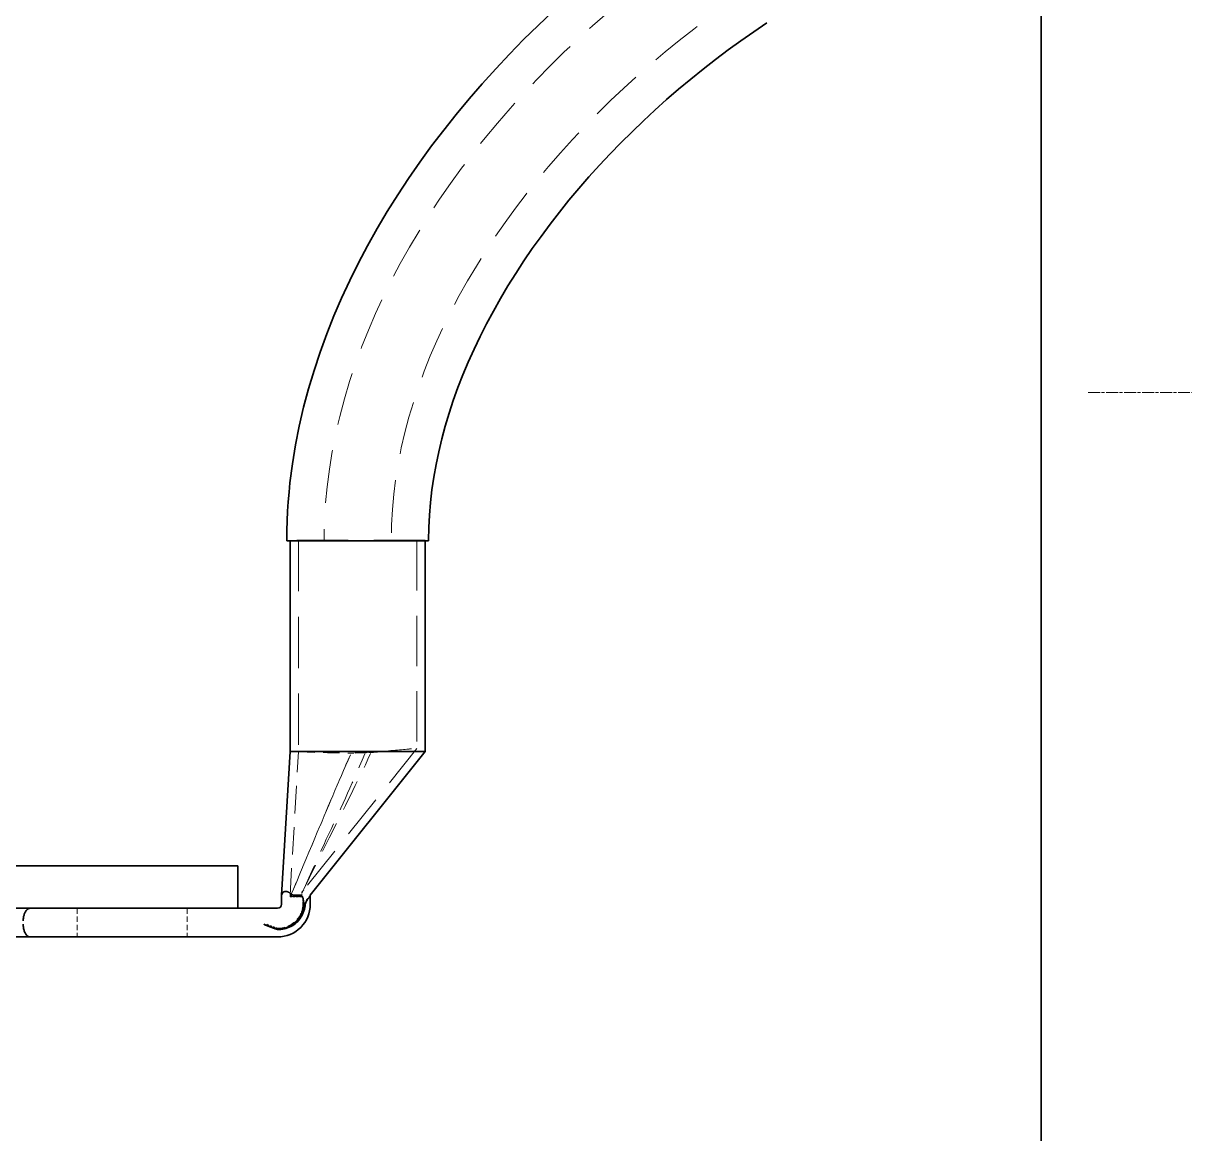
# Model space of a CAD drawing. Header units: millimetres. Extents: x -116965 to 323937, y 291661 to 566926.
# Drawn here: x -25512.6 to -25375.2, y 325182.3 to 325313.7 of the extents above; entities that cross this region are included whole.
import ezdxf

# ---------------------------------------------------------------- set-up
doc = ezdxf.new("R2010")
doc.units = ezdxf.units.MM
doc.linetypes.add('CHAIN', pattern=[0.3543, 0.2362, -0.0295, 0.0591, -0.0295])
doc.linetypes.add('DASHED', pattern=[0.75, 0.5, -0.25])
for name, color, linetype, lineweight in [('Centerline(Schneider)', 7, 'Continuous', 18), ('Hidden Edges(Schneider)', 7, 'DASHED', 18), ('Visible Edges(Schneider)', 7, 'Continuous', 35)]:
    doc.layers.add(name, color=color, linetype=linetype, lineweight=lineweight)

msp = doc.modelspace()

# ---------------------------------------------------------------- linework, layer by layer
at = {"layer": 'Centerline(Schneider)', "linetype": 'CHAIN', "ltscale": 6.00042}
msp.add_line((-25359.737237, 325270.019279), (-25386.737237, 325270.019279), dxfattribs=at)
at = {"layer": 'Hidden Edges(Schneider)', "ltscale": 12.153163}
msp.add_line((-25465.068724, 325252.565367), (-25481.068724, 325252.565367), dxfattribs=at)
at = {"layer": 'Hidden Edges(Schneider)', "ltscale": 0.037976}
for p, q in [((-25481.068724, 325252.565367), (-25481.068724, 325252.465367)), ((-25477.037474, 325252.565367), (-25477.037474, 325252.465367)), ((-25469.099974, 325252.565367), (-25469.099974, 325252.465367)), ((-25465.068724, 325252.565367), (-25465.068724, 325252.465367))]:
    msp.add_line(p, q, dxfattribs=at)
at = {"layer": 'Hidden Edges(Schneider)', "ltscale": 12.103185}
msp.add_line((-25480.068724, 325252.565367), (-25480.068724, 325227.535981), dxfattribs=at)
at = {"layer": 'Hidden Edges(Schneider)', "ltscale": 11.919349}
msp.add_line((-25466.068724, 325252.565367), (-25466.068724, 325227.916154), dxfattribs=at)
at = {"layer": 'Hidden Edges(Schneider)', "ltscale": 6.483926}
msp.add_line((-25481.068724, 325210.535981), (-25480.068724, 325227.535981), dxfattribs=at)
at = {"layer": 'Hidden Edges(Schneider)', "ltscale": 10.360538}
msp.add_line((-25466.068728, 325227.916143), (-25479.44977, 325211.18984), dxfattribs=at)
at = {"layer": 'Hidden Edges(Schneider)', "ltscale": 4.950275}
msp.add_line((-25481.068724, 325210.536044), (-25481.068724, 325210.360506), dxfattribs=at)
at = {"layer": 'Hidden Edges(Schneider)', "ltscale": 0.532957}
for p, q in [((-25481.068724, 325210.535981), (-25479.668724, 325210.535981)), ((-25479.668724, 325210.360504), (-25481.068724, 325210.360504))]:
    msp.add_line(p, q, dxfattribs=at)
at = {"layer": 'Hidden Edges(Schneider)', "ltscale": 0.01369}
msp.add_line((-25481.05438, 325210.39376), (-25481.068724, 325210.360506), dxfattribs=at)
at = {"layer": 'Hidden Edges(Schneider)'}
for p, q in [((-25481.054278, 325210.393999), (-25481.05438, 325210.39376)), ((-25484.136526, 325207.103627), (-25484.136757, 325207.103727))]:
    msp.add_line(p, q, dxfattribs=at)
at = {"layer": 'Hidden Edges(Schneider)', "ltscale": 0.133387}
msp.add_line((-25479.668724, 325210.916148), (-25479.44977, 325211.18984), dxfattribs=at)
at = {"layer": 'Hidden Edges(Schneider)', "ltscale": 5.089106}
msp.add_line((-25479.668724, 325210.916312), (-25479.668724, 325210.776308), dxfattribs=at)
at = {"layer": 'Hidden Edges(Schneider)', "ltscale": 0.154333}
msp.add_line((-25479.668724, 325210.393856), (-25479.668724, 325210.776308), dxfattribs=at)
at = {"layer": 'Hidden Edges(Schneider)', "ltscale": 0.012599}
msp.add_line((-25479.668724, 325210.393856), (-25479.668724, 325210.360504), dxfattribs=at)
at = {"layer": 'Hidden Edges(Schneider)', "ltscale": 0.02882}
msp.add_line((-25478.668724, 325210.565367), (-25478.700385, 325210.50032), dxfattribs=at)
at = {"layer": 'Hidden Edges(Schneider)', "ltscale": 1.294467}
for p, q in [((-25506.237237, 325209.019279), (-25506.237237, 325205.619279)), ((-25493.237237, 325209.019279), (-25493.237237, 325205.619279))]:
    msp.add_line(p, q, dxfattribs=at)
at = {"layer": 'Hidden Edges(Schneider)', "ltscale": 0.034138}
msp.add_line((-25479.557927, 325209.519279), (-25479.495278, 325209.519279), dxfattribs=at)
at = {"layer": 'Hidden Edges(Schneider)', "ltscale": 0.036571}
msp.add_line((-25482.568723, 325206.667445), (-25482.568723, 325206.621931), dxfattribs=at)
at = {"layer": 'Hidden Edges(Schneider)', "ltscale": 12.521972, "flags": 128}
msp.add_lwpolyline([(-25380.893708, 325340.988025), (-25382.982122, 325340.954971), (-25385.078183, 325340.856647), (-25387.180558, 325340.694389), (-25389.287912, 325340.469475), (-25391.398946, 325340.18322), (-25393.512365, 325339.836902), (-25395.626947, 325339.431724), (-25397.741452, 325338.968887), (-25399.854661, 325338.449554), (-25401.965352, 325337.874908), (-25404.072286, 325337.246151), (-25406.17426, 325336.564388), (-25408.270055, 325335.830745), (-25410.358468, 325335.046253), (-25412.43826, 325334.212017), (-25414.508249, 325333.329105), (-25416.567174, 325332.398605), (-25418.613855, 325331.421547), (-25420.647031, 325330.39896), (-25422.665464, 325329.331836), (-25424.667932, 325328.221206), (-25426.653157, 325327.068042), (-25428.61992, 325325.873375), (-25430.56698, 325324.638176), (-25432.493078, 325323.363437), (-25434.396917, 325322.050113), (-25436.277238, 325320.699157), (-25438.132774, 325319.311542), (-25439.962236, 325317.888183), (-25441.764346, 325316.430073), (-25443.537837, 325314.938125), (-25445.281392, 325313.413295), (-25446.993715, 325311.85646), (-25448.673469, 325310.268573), (-25450.319368, 325308.650512), (-25451.930095, 325307.003212), (-25453.504335, 325305.327587), (-25455.040752, 325303.624496), (-25456.537992, 325301.894855), (-25457.994682, 325300.139522), (-25459.409477, 325298.359356), (-25460.781003, 325296.555252), (-25462.107917, 325294.728088), (-25463.388826, 325292.878685), (-25464.622298, 325291.007938), (-25465.806886, 325289.116668), (-25466.941158, 325287.205715), (-25468.023664, 325285.275955), (-25469.052955, 325283.328209), (-25470.027581, 325281.363334), (-25470.945998, 325279.382162), (-25471.806623, 325277.385597), (-25472.6079, 325275.374498), (-25473.348228, 325273.349771), (-25474.026052, 325271.312284), (-25474.63977, 325269.262924), (-25475.187684, 325267.202682), (-25475.668098, 325265.13258), (-25476.079322, 325263.053646), (-25476.41966, 325260.966901), (-25476.687366, 325258.873443), (-25476.880723, 325256.77453), (-25476.997997, 325254.671421), (-25477.037469, 325252.565365)], dxfattribs=at)
at = {"layer": 'Hidden Edges(Schneider)', "ltscale": 12.570471, "flags": 128}
msp.add_lwpolyline([(-25380.893708, 325333.050537), (-25382.732221, 325333.021373), (-25384.585763, 325332.934379), (-25386.452981, 325332.79026), (-25388.332444, 325332.589683), (-25390.222818, 325332.333336), (-25392.122651, 325332.021961), (-25394.030458, 325331.656341), (-25395.944787, 325331.237278), (-25397.864171, 325330.765609), (-25399.787103, 325330.242119), (-25401.712114, 325329.667644), (-25403.637716, 325329.043045), (-25405.562402, 325328.369217), (-25407.484704, 325327.647114), (-25409.403135, 325326.877632), (-25411.316186, 325326.061706), (-25413.22239, 325325.200252), (-25415.12024, 325324.294204), (-25417.008306, 325323.344555), (-25418.88508, 325322.352314), (-25420.749131, 325321.318435), (-25422.598974, 325320.24395), (-25424.433175, 325319.129848), (-25426.250268, 325317.977104), (-25428.048784, 325316.786747), (-25429.82731, 325315.559845), (-25431.584417, 325314.297409), (-25433.318673, 325313.000507), (-25435.02865, 325311.67015), (-25436.712915, 325310.307407), (-25438.370048, 325308.913326), (-25439.998657, 325307.488975), (-25441.597329, 325306.035461), (-25443.164693, 325304.553833), (-25444.699336, 325303.045196), (-25446.199876, 325301.51062), (-25447.66492, 325299.95121), (-25449.093095, 325298.368053), (-25450.483056, 325296.762294), (-25451.833459, 325295.135059), (-25453.142968, 325293.487434), (-25454.41022, 325291.820564), (-25455.633889, 325290.135593), (-25456.81264, 325288.433628), (-25457.945215, 325286.715831), (-25459.030334, 325284.983349), (-25460.066749, 325283.237343), (-25461.053201, 325281.478958), (-25461.988422, 325279.709339), (-25462.871162, 325277.929649), (-25463.700277, 325276.141042), (-25464.474612, 325274.344616), (-25465.193063, 325272.541494), (-25465.854484, 325270.732803), (-25466.45775, 325268.919639), (-25467.001754, 325267.103119), (-25467.485486, 325265.284261), (-25467.907935, 325263.46404), (-25468.2681, 325261.643419), (-25468.56496, 325259.823379), (-25468.797561, 325258.004808), (-25468.964912, 325256.188459), (-25469.066049, 325254.375066), (-25469.099971, 325252.565365)], dxfattribs=at)
at = {"layer": 'Hidden Edges(Schneider)', "ltscale": 7.309676, "flags": 128}
msp.add_lwpolyline([(-25481.05438, 325210.39376), (-25480.669997, 325211.293657), (-25480.28361, 325212.201874), (-25479.899148, 325213.109081), (-25479.520459, 325214.005904), (-25479.151304, 325214.882949), (-25478.795382, 325215.730791), (-25478.456347, 325216.540001), (-25478.137844, 325217.301142), (-25477.843543, 325218.004799), (-25477.576743, 325218.642602), (-25477.320243, 325219.255326), (-25477.063295, 325219.868322), (-25476.805643, 325220.481832), (-25476.547031, 325221.096101), (-25476.2872, 325221.711373), (-25476.025898, 325222.327895), (-25475.762922, 325222.945812), (-25475.500448, 325223.55974), (-25475.23919, 325224.167836), (-25474.978304, 325224.771946), (-25474.716944, 325225.373914), (-25474.454267, 325225.97559), (-25474.189424, 325226.578813), (-25473.921565, 325227.185419)], dxfattribs=at)
at = {"layer": 'Hidden Edges(Schneider)', "ltscale": 7.309569, "flags": 128}
msp.add_lwpolyline([(-25473.921565, 325227.185419), (-25474.199746, 325226.552904), (-25474.469684, 325225.936029), (-25474.732771, 325225.331822), (-25474.990395, 325224.737289), (-25475.243933, 325224.14943), (-25475.494751, 325223.565245), (-25475.74421, 325222.98173), (-25475.993665, 325222.395873), (-25476.244466, 325221.804664), (-25476.497965, 325221.205094), (-25476.755515, 325220.594146), (-25477.018475, 325219.968817), (-25477.288216, 325219.326098), (-25477.566122, 325218.662989), (-25477.856811, 325217.96881), (-25478.165909, 325217.230535), (-25478.491467, 325216.45334), (-25478.831396, 325215.642831), (-25479.183613, 325214.804623), (-25479.546023, 325213.944323), (-25479.916496, 325213.067534), (-25480.29286, 325212.179844), (-25480.672883, 325211.286819), (-25481.054278, 325210.393999)], dxfattribs=at)
at = {"layer": 'Hidden Edges(Schneider)', "ltscale": 3.89216, "flags": 128}
msp.add_lwpolyline([(-25480.068723, 325227.535973), (-25480.055714, 325227.53542), (-25480.016767, 325227.533727), (-25479.952176, 325227.53094), (-25479.86223, 325227.527104), (-25479.747221, 325227.522266), (-25479.60744, 325227.516477), (-25479.443177, 325227.50978), (-25479.255061, 325227.502246), (-25479.044416, 325227.494004), (-25478.811978, 325227.485168), (-25478.558453, 325227.475851), (-25478.284546, 325227.466166), (-25477.990963, 325227.456231), (-25477.678519, 325227.44616), (-25477.3494, 325227.436135), (-25477.005011, 325227.426295), (-25476.646365, 325227.416761), (-25476.274475, 325227.407656), (-25475.890354, 325227.399101), (-25475.495014, 325227.391219), (-25475.090393, 325227.384138), (-25474.678943, 325227.377987), (-25474.261841, 325227.372863), (-25473.840255, 325227.368863)], dxfattribs=at)
at = {"layer": 'Hidden Edges(Schneider)', "ltscale": 7.371636, "flags": 128}
msp.add_lwpolyline([(-25479.668724, 325210.795748), (-25479.201507, 325211.754277), (-25478.754534, 325212.667282), (-25478.326587, 325213.537772), (-25477.916442, 325214.368756), (-25477.522868, 325215.163236), (-25477.144627, 325215.924215), (-25476.780471, 325216.654694), (-25476.429147, 325217.357664), (-25476.089397, 325218.036122), (-25475.759959, 325218.693061), (-25475.439572, 325219.331467), (-25475.126981, 325219.954341), (-25474.820934, 325220.564673), (-25474.520194, 325221.165471), (-25474.223535, 325221.759741), (-25473.929745, 325222.350497), (-25473.637625, 325222.940762), (-25473.345981, 325223.533557), (-25473.05362, 325224.131906), (-25472.759344, 325224.738829), (-25472.461938, 325225.357337), (-25472.160173, 325225.990434), (-25471.852803, 325226.641111), (-25471.538576, 325227.312341)], dxfattribs=at)
at = {"layer": 'Hidden Edges(Schneider)', "ltscale": 7.245295, "flags": 128}
msp.add_lwpolyline([(-25479.668724, 325210.776308), (-25479.248413, 325211.725628), (-25478.847569, 325212.624779), (-25478.464888, 325213.477514), (-25478.09905, 325214.287582), (-25477.748723, 325215.058725), (-25477.412558, 325215.794683), (-25477.089189, 325216.499181), (-25476.777234, 325217.175946), (-25476.475299, 325217.828691), (-25476.181979, 325218.461125), (-25475.895869, 325219.076963), (-25475.615565, 325219.679914), (-25475.339677, 325220.27369), (-25475.066831, 325220.862022), (-25474.79568, 325221.448641), (-25474.524908, 325222.037299), (-25474.253226, 325222.631753), (-25473.979366, 325223.235779), (-25473.702074, 325223.853142), (-25473.420091, 325224.48762), (-25473.132148, 325225.142968), (-25472.836954, 325225.82294), (-25472.533208, 325226.531274), (-25472.219606, 325227.271688)], dxfattribs=at)
at = {"layer": 'Hidden Edges(Schneider)', "ltscale": 0.321406, "flags": 128}
msp.add_lwpolyline([(-25472.998212, 325227.395077), (-25473.033391, 325227.394014), (-25473.068568, 325227.392948), (-25473.103743, 325227.39188), (-25473.138915, 325227.390807), (-25473.174082, 325227.389732), (-25473.209245, 325227.388656), (-25473.244402, 325227.387576), (-25473.279554, 325227.386494), (-25473.314699, 325227.385409), (-25473.349837, 325227.384322), (-25473.384966, 325227.383232), (-25473.420087, 325227.38214), (-25473.455199, 325227.381044), (-25473.490301, 325227.379949), (-25473.525392, 325227.37885), (-25473.560472, 325227.377749), (-25473.595539, 325227.376645), (-25473.630594, 325227.375538), (-25473.665636, 325227.374432), (-25473.700664, 325227.373324), (-25473.735677, 325227.37221), (-25473.770675, 325227.371099), (-25473.805657, 325227.369983), (-25473.840622, 325227.368865)], dxfattribs=at)
at = {"layer": 'Hidden Edges(Schneider)', "ltscale": 0.641942, "flags": 128}
msp.add_lwpolyline([(-25473.840255, 325227.368863), (-25473.770499, 325227.371214), (-25473.700677, 325227.373533), (-25473.630796, 325227.375825), (-25473.56086, 325227.378085), (-25473.490875, 325227.380314), (-25473.420846, 325227.382512), (-25473.350778, 325227.384677), (-25473.280676, 325227.386811), (-25473.210547, 325227.388911), (-25473.140395, 325227.390981), (-25473.070226, 325227.393015), (-25473.000044, 325227.395015), (-25472.929855, 325227.396979), (-25472.859665, 325227.398911), (-25472.789478, 325227.400806), (-25472.719301, 325227.402666), (-25472.649138, 325227.40449), (-25472.578994, 325227.406278), (-25472.508876, 325227.408025), (-25472.438787, 325227.409737), (-25472.368734, 325227.411413), (-25472.298722, 325227.413046), (-25472.228756, 325227.414644), (-25472.158842, 325227.416201)], dxfattribs=at)
at = {"layer": 'Hidden Edges(Schneider)', "ltscale": 0.583476, "flags": 128}
msp.add_lwpolyline([(-25471.480088, 325227.437942), (-25471.542258, 325227.436311), (-25471.604571, 325227.434666), (-25471.667022, 325227.433004), (-25471.729607, 325227.431331), (-25471.792323, 325227.42964), (-25471.855166, 325227.427936), (-25471.918132, 325227.426217), (-25471.981218, 325227.424483), (-25472.044419, 325227.422736), (-25472.107732, 325227.420974), (-25472.171133, 325227.419198), (-25472.234581, 325227.41741), (-25472.298072, 325227.415609), (-25472.361604, 325227.4138), (-25472.42517, 325227.411976), (-25472.488768, 325227.41014), (-25472.552394, 325227.408295), (-25472.616043, 325227.406438), (-25472.679712, 325227.404571), (-25472.743397, 325227.402692), (-25472.807093, 325227.400804), (-25472.870797, 325227.398903), (-25472.934504, 325227.396996), (-25472.998212, 325227.395077)], dxfattribs=at)
at = {"layer": 'Hidden Edges(Schneider)', "ltscale": 0.741282, "flags": 128}
msp.add_lwpolyline([(-25470.293255, 325227.565367), (-25470.367785, 325227.558761), (-25470.442673, 325227.552161), (-25470.517914, 325227.545569), (-25470.593499, 325227.538993), (-25470.669408, 325227.532437), (-25470.745612, 325227.525904), (-25470.822104, 325227.5194), (-25470.898874, 325227.512927), (-25470.975916, 325227.50649), (-25471.053222, 325227.500091), (-25471.130784, 325227.493734), (-25471.208594, 325227.487424), (-25471.286645, 325227.481163), (-25471.364928, 325227.474952), (-25471.443437, 325227.468794), (-25471.522162, 325227.462692), (-25471.601097, 325227.456651), (-25471.680233, 325227.450671), (-25471.759563, 325227.444756), (-25471.839079, 325227.438905), (-25471.918772, 325227.433124), (-25471.998636, 325227.427411), (-25472.078662, 325227.42177), (-25472.158842, 325227.416201)], dxfattribs=at)
at = {"layer": 'Hidden Edges(Schneider)', "ltscale": 0.604199, "flags": 128}
msp.add_lwpolyline([(-25471.480088, 325227.437942), (-25471.415951, 325227.442887), (-25471.351972, 325227.447877), (-25471.288156, 325227.452908), (-25471.224506, 325227.457981), (-25471.161027, 325227.463091), (-25471.097722, 325227.46824), (-25471.034596, 325227.473426), (-25470.971653, 325227.478645), (-25470.908897, 325227.483897), (-25470.846333, 325227.489181), (-25470.783965, 325227.494495), (-25470.721796, 325227.499836), (-25470.659831, 325227.505202), (-25470.598075, 325227.510593), (-25470.53653, 325227.516008), (-25470.475202, 325227.521441), (-25470.414095, 325227.526891), (-25470.353211, 325227.532358), (-25470.292557, 325227.537837), (-25470.232136, 325227.54333), (-25470.171952, 325227.548831), (-25470.112008, 325227.554338), (-25470.05231, 325227.559853), (-25469.992863, 325227.565367)], dxfattribs=at)
at = {"layer": 'Hidden Edges(Schneider)', "ltscale": 6.079625, "flags": 128}
msp.add_lwpolyline([(-25469.992863, 325227.565367), (-25469.410678, 325227.620399), (-25468.861347, 325227.673018), (-25468.349566, 325227.721491), (-25467.880364, 325227.764702), (-25467.457669, 325227.802227), (-25467.086468, 325227.833912), (-25466.76921, 325227.860024), (-25466.50814, 325227.880879), (-25466.305833, 325227.896741), (-25466.165019, 325227.907786), (-25466.086449, 325227.914243), (-25466.070711, 325227.916238), (-25466.118267, 325227.91379), (-25466.228434, 325227.906878), (-25466.400006, 325227.895405), (-25466.631784, 325227.879171), (-25466.922295, 325227.857897), (-25467.267616, 325227.831416), (-25467.664614, 325227.799504), (-25468.110577, 325227.761963), (-25468.601889, 325227.718868), (-25469.132109, 325227.670932), (-25469.697159, 325227.619219), (-25470.293255, 325227.565367)], dxfattribs=at)
at = {"layer": 'Hidden Edges(Schneider)', "ltscale": 0.557455, "flags": 128}
msp.add_lwpolyline([(-25481.034045, 325210.77493), (-25481.078695, 325210.813491), (-25481.12501, 325210.848482), (-25481.172724, 325210.879943), (-25481.221573, 325210.907934), (-25481.271291, 325210.932496), (-25481.321344, 325210.953586), (-25481.371193, 325210.971162), (-25481.420588, 325210.985286), (-25481.46928, 325210.996044), (-25481.51702, 325211.003492), (-25481.563513, 325211.007702), (-25481.608374, 325211.008699), (-25481.651457, 325211.006506), (-25481.692639, 325211.001141), (-25481.731794, 325210.99262), (-25481.768801, 325210.980961), (-25481.803501, 325210.966199), (-25481.83576, 325210.948355), (-25481.865573, 325210.927417), (-25481.892946, 325210.90337), (-25481.917819, 325210.876286), (-25481.940198, 325210.84625), (-25481.960196, 325210.813244), (-25481.977928, 325210.777271)], dxfattribs=at)
at = {"layer": 'Hidden Edges(Schneider)', "ltscale": 0.527496, "flags": 128}
msp.add_lwpolyline([(-25481.05438, 325210.39376), (-25480.996619, 325210.393808), (-25480.938827, 325210.393851), (-25480.881004, 325210.393889), (-25480.823149, 325210.393922), (-25480.765262, 325210.393956), (-25480.707343, 325210.393984), (-25480.649403, 325210.394008), (-25480.591488, 325210.394027), (-25480.533605, 325210.394046), (-25480.475752, 325210.394056), (-25480.417928, 325210.394065), (-25480.360134, 325210.39407), (-25480.302368, 325210.394075), (-25480.24463, 325210.394075), (-25480.186921, 325210.394065), (-25480.129239, 325210.394061), (-25480.071584, 325210.394046), (-25480.013956, 325210.394032), (-25479.956354, 325210.394008), (-25479.898778, 325210.393984), (-25479.841227, 325210.393961), (-25479.783702, 325210.393927), (-25479.726201, 325210.393894), (-25479.668724, 325210.393856)], dxfattribs=at)
at = {"layer": 'Hidden Edges(Schneider)', "ltscale": 0.527458, "flags": 128}
msp.add_lwpolyline([(-25479.668724, 325210.392726), (-25479.726001, 325210.392859), (-25479.783332, 325210.392988), (-25479.840716, 325210.393107), (-25479.898155, 325210.393221), (-25479.95565, 325210.393326), (-25480.013202, 325210.393427), (-25480.070811, 325210.393522), (-25480.128479, 325210.393608), (-25480.186207, 325210.393684), (-25480.243995, 325210.393756), (-25480.301844, 325210.393822), (-25480.359756, 325210.393875), (-25480.417731, 325210.393927), (-25480.475771, 325210.39397), (-25480.533875, 325210.394004), (-25480.59197, 325210.394032), (-25480.649994, 325210.394056), (-25480.707949, 325210.394065), (-25480.765836, 325210.394075), (-25480.823654, 325210.394075), (-25480.881407, 325210.394065), (-25480.939095, 325210.394051), (-25480.996718, 325210.394027), (-25481.054278, 325210.393999)], dxfattribs=at)
at = {"layer": 'Hidden Edges(Schneider)', "ltscale": 0.201338, "flags": 128}
msp.add_lwpolyline([(-25481.034045, 325210.77493), (-25481.01788, 325210.760296), (-25481.001431, 325210.745981), (-25480.984697, 325210.73201), (-25480.967681, 325210.718415), (-25480.950383, 325210.705221), (-25480.932807, 325210.692446), (-25480.914951, 325210.68012), (-25480.896811, 325210.668271), (-25480.878348, 325210.656893), (-25480.859563, 325210.646021), (-25480.840458, 325210.635688), (-25480.821037, 325210.625923), (-25480.801304, 325210.616768), (-25480.781261, 325210.608246), (-25480.760912, 325210.600393), (-25480.74026, 325210.593245), (-25480.719309, 325210.586836), (-25480.698118, 325210.581205), (-25480.676811, 325210.576413), (-25480.655397, 325210.572465), (-25480.633878, 325210.569379), (-25480.612257, 325210.567157), (-25480.590538, 325210.565817), (-25480.568724, 325210.565369)], dxfattribs=at)
at = {"layer": 'Hidden Edges(Schneider)', "ltscale": 0.475647, "flags": 128}
msp.add_lwpolyline([(-25479.557945, 325209.519279), (-25479.552668, 325209.568107), (-25479.547956, 325209.618557), (-25479.543951, 325209.670351), (-25479.540793, 325209.723208), (-25479.538626, 325209.776847), (-25479.53759, 325209.830992), (-25479.537828, 325209.885366), (-25479.53948, 325209.939687), (-25479.542689, 325209.99367), (-25479.547596, 325210.047042), (-25479.554344, 325210.099523), (-25479.563073, 325210.150831), (-25479.57405, 325210.201194), (-25479.587877, 325210.25151), (-25479.604927, 325210.301015), (-25479.625555, 325210.348861), (-25479.650115, 325210.394175), (-25479.679043, 325210.436208), (-25479.712809, 325210.474107), (-25479.751783, 325210.506823), (-25479.795279, 325210.532806), (-25479.842547, 325210.551279), (-25479.892265, 325210.561984), (-25479.94309, 325210.565369)], dxfattribs=at)
at = {"layer": 'Hidden Edges(Schneider)', "ltscale": 5.060798, "flags": 128}
msp.add_lwpolyline([(-25479.44977, 325211.18984), (-25479.510883, 325211.112821), (-25479.541146, 325211.059935), (-25479.583419, 325210.969508)], dxfattribs=at)
at = {"layer": 'Hidden Edges(Schneider)', "ltscale": 4.680672, "flags": 128}
msp.add_lwpolyline([(-25479.44977, 325211.18984), (-25479.501844, 325211.124547), (-25479.5287, 325211.079934), (-25479.567842, 325211.003072)], dxfattribs=at)
at = {"layer": 'Hidden Edges(Schneider)', "ltscale": 0.610047, "flags": 128}
msp.add_lwpolyline([(-25479.36526, 325209.519279), (-25479.339707, 325209.577572), (-25479.31357, 325209.635227), (-25479.286771, 325209.692123), (-25479.259215, 325209.748137), (-25479.230825, 325209.803088), (-25479.201539, 325209.856775), (-25479.171395, 325209.908831), (-25479.140429, 325209.959004), (-25479.108605, 325210.007227), (-25479.076106, 325210.053151), (-25479.043552, 325210.09608), (-25479.011066, 325210.136273), (-25478.978735, 325210.174034), (-25478.946648, 325210.209677), (-25478.915039, 325210.243399), (-25478.884417, 325210.275262), (-25478.854999, 325210.305574), (-25478.826986, 325210.334666), (-25478.800579, 325210.362861), (-25478.775981, 325210.390484), (-25478.753393, 325210.417855), (-25478.733016, 325210.445306), (-25478.715052, 325210.473154), (-25478.699702, 325210.501731)], dxfattribs=at)
at = {"layer": 'Hidden Edges(Schneider)', "ltscale": 0.127761, "flags": 128}
msp.add_lwpolyline([(-25478.703457, 325210.486748), (-25478.700737, 325210.492985), (-25478.698114, 325210.498989), (-25478.69559, 325210.504758), (-25478.693168, 325210.510285), (-25478.690849, 325210.515568), (-25478.688635, 325210.520604), (-25478.686527, 325210.525391), (-25478.684528, 325210.529921), (-25478.682639, 325210.534198), (-25478.680863, 325210.538213), (-25478.679199, 325210.541961), (-25478.677652, 325210.545447), (-25478.676222, 325210.548661), (-25478.674915, 325210.551589), (-25478.673734, 325210.55423), (-25478.672679, 325210.556586), (-25478.671749, 325210.55866), (-25478.670944, 325210.560448), (-25478.670264, 325210.56196), (-25478.669708, 325210.563195), (-25478.669276, 325210.564149), (-25478.668969, 325210.564826), (-25478.668784, 325210.565236), (-25478.668723, 325210.565369)], dxfattribs=at)
at = {"layer": 'Hidden Edges(Schneider)', "ltscale": 0.119471, "flags": 128}
msp.add_lwpolyline([(-25478.668724, 325210.565369), (-25478.668782, 325210.56525), (-25478.668956, 325210.564897), (-25478.669247, 325210.564315), (-25478.669652, 325210.563495), (-25478.67017, 325210.562451), (-25478.670801, 325210.561173), (-25478.671544, 325210.559671), (-25478.672396, 325210.55794), (-25478.673359, 325210.555985), (-25478.674429, 325210.553811), (-25478.675607, 325210.551407), (-25478.676891, 325210.54879), (-25478.678281, 325210.545948), (-25478.679774, 325210.542891), (-25478.681365, 325210.539625), (-25478.683051, 325210.536163), (-25478.68483, 325210.532501), (-25478.686699, 325210.528653), (-25478.688657, 325210.524614), (-25478.690701, 325210.520389), (-25478.69283, 325210.515988), (-25478.695041, 325210.511406), (-25478.697332, 325210.506652), (-25478.699702, 325210.501731)], dxfattribs=at)
at = {"layer": 'Hidden Edges(Schneider)', "ltscale": 1.759516, "flags": 128}
msp.add_lwpolyline([(-25482.568723, 325206.667445), (-25482.375266, 325206.66508), (-25482.182605, 325206.676304), (-25481.991537, 325206.700704), (-25481.802863, 325206.737874), (-25481.617381, 325206.787388), (-25481.435892, 325206.848843), (-25481.259195, 325206.921814), (-25481.088089, 325207.00589), (-25480.923373, 325207.100661), (-25480.765847, 325207.205703), (-25480.616311, 325207.320607), (-25480.475477, 325207.444809), (-25480.343673, 325207.577336), (-25480.221195, 325207.717426), (-25480.108347, 325207.864325), (-25480.005432, 325208.017285), (-25479.912752, 325208.175557), (-25479.83061, 325208.338392), (-25479.759077, 325208.505614), (-25479.695879, 325208.684108), (-25479.642031, 325208.875497), (-25479.599669, 325209.079001), (-25479.570923, 325209.293854), (-25479.557927, 325209.519279)], dxfattribs=at)
at = {"layer": 'Hidden Edges(Schneider)', "ltscale": 1.82535, "flags": 128}
msp.add_lwpolyline([(-25482.568723, 325206.621931), (-25482.353894, 325206.616552), (-25482.140638, 325206.627696), (-25481.929836, 325206.654623), (-25481.72237, 325206.696599), (-25481.519123, 325206.752885), (-25481.320974, 325206.822741), (-25481.128805, 325206.90542), (-25480.943498, 325207.000196), (-25480.765936, 325207.106321), (-25480.596997, 325207.223055), (-25480.437565, 325207.349665), (-25480.288521, 325207.485407), (-25480.150745, 325207.629545), (-25480.024626, 325207.780707), (-25479.909675, 325207.937305), (-25479.805812, 325208.098886), (-25479.712961, 325208.265021), (-25479.631052, 325208.435276), (-25479.56001, 325208.609226), (-25479.499763, 325208.786438), (-25479.450237, 325208.966482), (-25479.41136, 325209.14892), (-25479.383058, 325209.333332), (-25479.36526, 325209.519279)], dxfattribs=at)
at = {"layer": 'Hidden Edges(Schneider)', "ltscale": 0.515798, "flags": 128}
msp.add_lwpolyline([(-25483.825143, 325207.119281), (-25483.771053, 325207.095721), (-25483.717113, 325207.072518), (-25483.663397, 325207.049687), (-25483.609983, 325207.027228), (-25483.556944, 325207.005165), (-25483.504102, 325206.983407), (-25483.451164, 325206.96182), (-25483.398163, 325206.94041), (-25483.34513, 325206.919177), (-25483.2921, 325206.89812), (-25483.239106, 325206.877234), (-25483.186181, 325206.85653), (-25483.133359, 325206.836007), (-25483.080672, 325206.81566), (-25483.028155, 325206.79549), (-25482.97584, 325206.775501), (-25482.92376, 325206.755698), (-25482.87195, 325206.736071), (-25482.820443, 325206.716626), (-25482.76927, 325206.697366), (-25482.718468, 325206.678288), (-25482.668067, 325206.659396), (-25482.618102, 325206.640685), (-25482.568605, 325206.622164)], dxfattribs=at)
at = {"layer": 'Hidden Edges(Schneider)', "ltscale": 0.50872, "flags": 128}
msp.add_lwpolyline([(-25483.825143, 325207.119281), (-25483.771384, 325207.095893), (-25483.717649, 325207.072861), (-25483.663952, 325207.050202), (-25483.610308, 325207.02791), (-25483.556728, 325207.005994), (-25483.503227, 325206.98446), (-25483.449818, 325206.963308), (-25483.396513, 325206.942546), (-25483.343326, 325206.922186), (-25483.29027, 325206.90222), (-25483.23736, 325206.882661), (-25483.184608, 325206.863511), (-25483.132025, 325206.844771), (-25483.079628, 325206.826456), (-25483.027429, 325206.808565), (-25482.975441, 325206.791103), (-25482.923676, 325206.774075), (-25482.87215, 325206.757491), (-25482.820874, 325206.741345), (-25482.769862, 325206.725648), (-25482.719127, 325206.710408), (-25482.668683, 325206.695626), (-25482.618543, 325206.681306), (-25482.56872, 325206.667454)], dxfattribs=at)
at = {"layer": 'Visible Edges(Schneider)'}
for p, q in [((-25392.237237, 325126.019279), (-25392.237237, 325467.019279)), ((-25481.450724, 325252.565367), (-25481.450724, 325252.465367)), ((-25464.686724, 325252.465367), (-25481.450724, 325252.465367)), ((-25481.068724, 325252.465367), (-25481.068724, 325227.565367)), ((-25465.068724, 325252.465367), (-25465.068724, 325227.565367)), ((-25464.686724, 325252.565367), (-25464.686724, 325252.465367)), ((-25482.068724, 325210.565367), (-25481.068724, 325227.565367)), ((-25474.033069, 325227.565367), (-25481.068724, 325227.565367)), ((-25465.068724, 325227.565367), (-25478.668724, 325210.565367)), ((-25472.104379, 325227.565367), (-25474.033069, 325227.565367)), ((-25469.89676, 325227.565367), (-25472.104379, 325227.565367)), ((-25465.068724, 325227.565367), (-25469.89676, 325227.565367)), ((-25567.237237, 325214.019279), (-25487.237237, 325214.019279)), ((-25487.237237, 325214.019279), (-25487.237237, 325209.019279)), ((-25482.068724, 325210.565367), (-25482.068724, 325209.519279)), ((-25479.908264, 325210.565367), (-25480.568724, 325210.565367)), ((-25478.668724, 325210.565367), (-25478.704428, 325210.484534)), ((-25478.668724, 325209.519279), (-25478.668724, 325210.565367)), ((-25487.237237, 325209.019279), (-25567.237237, 325209.019279)), ((-25482.568724, 325209.019279), (-25487.237237, 325209.019279)), ((-25479.269286, 325209.519279), (-25479.495278, 325209.519279)), ((-25484.136757, 325207.103727), (-25484.172588, 325207.119281)), ((-25484.136526, 325207.103629), (-25484.136757, 325207.103729)), ((-25482.568723, 325206.511824), (-25482.568723, 325206.575229)), ((-25511.792528, 325205.619279), (-25515.237237, 325205.619279)), ((-25511.792528, 325205.619279), (-25482.568724, 325205.619279))]:
    msp.add_line(p, q, dxfattribs=at)
at = {"layer": 'Visible Edges(Schneider)', "flags": 128}
for points in [[(-25449.988385, 325315.098247), (-25451.73092, 325313.451175), (-25453.43896, 325311.772194), (-25455.111257, 325310.06216), (-25456.746513, 325308.321819), (-25458.343383, 325306.551952), (-25459.900514, 325304.753303), (-25461.416541, 325302.926616), (-25462.89013, 325301.072616), (-25464.319907, 325299.192085), (-25465.704519, 325297.285728), (-25467.042476, 325295.354233), (-25468.332254, 325293.398285), (-25469.572335, 325291.418552), (-25470.761205, 325289.415722), (-25471.897336, 325287.390499), (-25472.979213, 325285.343532), (-25474.005157, 325283.27547), (-25474.973394, 325281.187076), (-25475.882121, 325279.079056), (-25476.729556, 325276.952152), (-25477.513915, 325274.8071), (-25478.233386, 325272.644624), (-25478.886005, 325270.465564), (-25479.46972, 325268.270912), (-25479.982454, 325266.061687), (-25480.422145, 325263.838911), (-25480.786725, 325261.603603), (-25481.07402, 325259.357071), (-25481.188003, 325258.230066), (-25481.281873, 325257.10083), (-25481.355344, 325255.969553), (-25481.408159, 325254.836416), (-25481.44004, 325253.701629), (-25481.450721, 325252.565365)], [(-25424.65643, 325313.745517), (-25426.201745, 325312.70462), (-25427.731477, 325311.635437), (-25429.244539, 325310.538768), (-25430.739862, 325309.415436), (-25432.216359, 325308.266239), (-25433.672963, 325307.091999), (-25435.108606, 325305.893535), (-25436.522161, 325304.671669), (-25437.912589, 325303.4272), (-25439.278795, 325302.160949), (-25440.619699, 325300.873718), (-25441.934224, 325299.566326), (-25443.221332, 325298.23965), (-25444.480067, 325296.894645), (-25445.70944, 325295.532188), (-25446.908475, 325294.153194), (-25448.076192, 325292.758598), (-25449.211608, 325291.349277), (-25450.313741, 325289.926166), (-25451.381599, 325288.490143), (-25452.414285, 325287.04216), (-25453.410903, 325285.583191), (-25454.370614, 325284.114189), (-25455.29255, 325282.636089), (-25456.175843, 325281.149864), (-25457.019626, 325279.656448), (-25457.823058, 325278.156805), (-25458.585349, 325276.651935), (-25459.305822, 325275.142746), (-25459.983827, 325273.630151), (-25460.618678, 325272.115087), (-25461.209718, 325270.598469), (-25461.756278, 325269.081201), (-25462.257692, 325267.564277), (-25462.713405, 325266.048794), (-25463.12297, 325264.535351), (-25463.485957, 325263.024473), (-25463.801948, 325261.516704), (-25464.070503, 325260.012579), (-25464.291192, 325258.51264), (-25464.463598, 325257.017412), (-25464.58727, 325255.527429), (-25464.66179, 325254.043235), (-25464.686719, 325252.565365)], [(-25481.97795, 325210.777218), (-25481.984472, 325210.762503), (-25481.990821, 325210.748117), (-25481.996987, 325210.734093), (-25482.002962, 325210.720446), (-25482.008737, 325210.7072), (-25482.014303, 325210.694382), (-25482.019659, 325210.681994), (-25482.024804, 325210.67004), (-25482.029726, 325210.658553), (-25482.034413, 325210.647571), (-25482.038852, 325210.637124), (-25482.043033, 325210.627248), (-25482.046943, 325210.617974), (-25482.050571, 325210.609334), (-25482.053904, 325210.601366), (-25482.05693, 325210.594099), (-25482.059638, 325210.587571), (-25482.062015, 325210.581811), (-25482.064049, 325210.576861), (-25482.065722, 325210.572765), (-25482.067029, 325210.569556), (-25482.067968, 325210.567238), (-25482.068534, 325210.565837), (-25482.068723, 325210.565369)], [(-25481.97795, 325210.777218), (-25481.960217, 325210.813186), (-25481.940251, 325210.846131), (-25481.917965, 325210.876067), (-25481.893272, 325210.902999), (-25481.866087, 325210.926941), (-25481.836324, 325210.947912), (-25481.804072, 325210.965822), (-25481.769481, 325210.980613), (-25481.732632, 325210.992277), (-25481.6936, 325211.000807), (-25481.652465, 325211.006205), (-25481.609308, 325211.008461), (-25481.564408, 325211.007559), (-25481.518056, 325211.003449), (-25481.470469, 325210.996068), (-25481.421866, 325210.985358), (-25481.372462, 325210.971263), (-25481.322493, 325210.953729), (-25481.272444, 325210.932734), (-25481.222686, 325210.90822), (-25481.173518, 325210.88011), (-25481.125508, 325210.84851), (-25481.079041, 325210.813458), (-25481.03436, 325210.77492)], [(-25480.568724, 325210.565369), (-25480.590416, 325210.565813), (-25480.612067, 325210.567143), (-25480.633675, 325210.569351), (-25480.655235, 325210.572441), (-25480.676744, 325210.576398), (-25480.698185, 325210.581219), (-25480.71939, 325210.586851), (-25480.740307, 325210.59325), (-25480.760931, 325210.600383), (-25480.78126, 325210.608218), (-25480.801291, 325210.616725), (-25480.821019, 325210.625866), (-25480.840441, 325210.635617), (-25480.859554, 325210.64594), (-25480.878355, 325210.656808), (-25480.896841, 325210.66818), (-25480.91501, 325210.680034), (-25480.932895, 325210.692356), (-25480.950504, 325210.705135), (-25480.967836, 325210.718339), (-25480.984889, 325210.731948), (-25481.001661, 325210.745928), (-25481.018152, 325210.760262), (-25481.03436, 325210.77492)], [(-25479.908264, 325210.565369), (-25479.856469, 325210.561736), (-25479.806143, 325210.550392), (-25479.757968, 325210.530789), (-25479.714059, 325210.503667), (-25479.674668, 325210.469782), (-25479.640154, 325210.430448), (-25479.610538, 325210.387166), (-25479.585416, 325210.341108), (-25479.564078, 325210.29268), (-25479.546029, 325210.242269), (-25479.53099, 325210.190585), (-25479.518678, 325210.138352), (-25479.508813, 325210.086291), (-25479.500982, 325210.034135), (-25479.494862, 325209.981268), (-25479.490322, 325209.927962), (-25479.487233, 325209.874499), (-25479.485464, 325209.82116), (-25479.484884, 325209.768217), (-25479.485364, 325209.715955), (-25479.486774, 325209.664652), (-25479.488982, 325209.614585), (-25479.491859, 325209.566033), (-25479.495274, 325209.519279)], [(-25478.703457, 325210.486748), (-25478.714447, 325210.463183), (-25478.726728, 325210.43978), (-25478.74023, 325210.41641), (-25478.754882, 325210.39295), (-25478.770611, 325210.369275), (-25478.787348, 325210.345266), (-25478.805022, 325210.320785), (-25478.823561, 325210.295723), (-25478.842902, 325210.269935), (-25478.863707, 325210.242493), (-25478.886386, 325210.212519), (-25478.910867, 325210.179589), (-25478.937079, 325210.143287), (-25478.964953, 325210.10319), (-25478.994416, 325210.058873), (-25479.025398, 325210.009916), (-25479.057827, 325209.955905), (-25479.090451, 325209.898346), (-25479.122264, 325209.838841), (-25479.153263, 325209.777553), (-25479.183445, 325209.714663), (-25479.212806, 325209.650509), (-25479.241393, 325209.585326), (-25479.269286, 325209.519279)], [(-25511.792529, 325209.019277), (-25511.844742, 325209.016454), (-25511.896703, 325209.007967), (-25511.948264, 325208.993809), (-25511.999278, 325208.973982), (-25512.049584, 325208.948476), (-25512.099013, 325208.91731), (-25512.147407, 325208.880489), (-25512.194617, 325208.838017), (-25512.240419, 325208.789971), (-25512.284605, 325208.73646), (-25512.326999, 325208.677557), (-25512.367437, 325208.613331), (-25512.405746, 325208.543856), (-25512.441754, 325208.469207), (-25512.475159, 325208.38979), (-25512.50571, 325208.305986), (-25512.533252, 325208.21801), (-25512.557626, 325208.12609), (-25512.578673, 325208.030431), (-25512.596164, 325207.931721), (-25512.609885, 325207.830885), (-25512.619772, 325207.728293), (-25512.625754, 325207.624304), (-25512.627761, 325207.519281)], [(-25479.495278, 325209.519279), (-25479.504328, 325209.311121), (-25479.525829, 325209.111402), (-25479.559567, 325208.919294), (-25479.605324, 325208.733981), (-25479.662883, 325208.554642), (-25479.732028, 325208.380458), (-25479.812542, 325208.210614), (-25479.904209, 325208.044279), (-25480.007009, 325207.881281), (-25480.121502, 325207.724526), (-25480.247123, 325207.575009), (-25480.383162, 325207.433365), (-25480.528908, 325207.300217), (-25480.68365, 325207.176197), (-25480.846678, 325207.061932), (-25481.017281, 325206.958048), (-25481.194748, 325206.86517), (-25481.378369, 325206.783936), (-25481.567434, 325206.714966), (-25481.761231, 325206.65889), (-25481.95905, 325206.616337), (-25482.16018, 325206.587937), (-25482.363884, 325206.574285), (-25482.568723, 325206.575229)], [(-25479.269286, 325209.519279), (-25479.289227, 325209.313061), (-25479.322768, 325209.108274), (-25479.369483, 325208.905757), (-25479.428946, 325208.706334), (-25479.500733, 325208.510845), (-25479.584417, 325208.320115), (-25479.679573, 325208.134983), (-25479.785776, 325207.956278), (-25479.9026, 325207.784832), (-25480.029619, 325207.621477), (-25480.166408, 325207.467048), (-25480.312542, 325207.322376), (-25480.467595, 325207.188289), (-25480.631149, 325207.065551), (-25480.802714, 325206.954138), (-25480.981479, 325206.85426), (-25481.166594, 325206.76626), (-25481.357208, 325206.690486), (-25481.552471, 325206.627276), (-25481.751531, 325206.576984), (-25481.953537, 325206.539948), (-25482.157639, 325206.516512), (-25482.362984, 325206.507023), (-25482.568723, 325206.511824)], [(-25511.792529, 325205.61928), (-25511.844742, 325205.622108), (-25511.896703, 325205.630591), (-25511.948264, 325205.644748), (-25511.999278, 325205.664575), (-25512.049584, 325205.690081), (-25512.099013, 325205.721247), (-25512.147407, 325205.758069), (-25512.194617, 325205.800541), (-25512.240419, 325205.848587), (-25512.284605, 325205.902097), (-25512.326999, 325205.961001), (-25512.367437, 325206.025226), (-25512.405746, 325206.094701), (-25512.441754, 325206.16935), (-25512.475159, 325206.248767), (-25512.50571, 325206.332572), (-25512.533252, 325206.420548), (-25512.557626, 325206.512473), (-25512.578673, 325206.608126), (-25512.596164, 325206.706836), (-25512.609885, 325206.807673), (-25512.619772, 325206.910265), (-25512.625754, 325207.014253), (-25512.627761, 325207.119281)], [(-25482.568716, 325206.575267), (-25482.631935, 325206.590417), (-25482.695666, 325206.606281), (-25482.759883, 325206.622856), (-25482.824558, 325206.640136), (-25482.889664, 325206.658104), (-25482.955174, 325206.676757), (-25483.021061, 325206.696084), (-25483.087298, 325206.716073), (-25483.153858, 325206.736724), (-25483.220714, 325206.75802), (-25483.287838, 325206.779955), (-25483.355204, 325206.802523), (-25483.422784, 325206.825707), (-25483.490552, 325206.849511), (-25483.558481, 325206.873911), (-25483.626542, 325206.898911), (-25483.69471, 325206.924498), (-25483.762957, 325206.950662), (-25483.831257, 325206.977394), (-25483.899581, 325207.004688), (-25483.967904, 325207.03253), (-25484.036197, 325207.060917), (-25484.104434, 325207.089837), (-25484.172588, 325207.119281)], [(-25482.568653, 325206.511977), (-25482.63257, 325206.534541), (-25482.696831, 325206.55721), (-25482.761367, 325206.579979), (-25482.826111, 325206.602848), (-25482.890994, 325206.625807), (-25482.955947, 325206.648867), (-25483.020903, 325206.672022), (-25483.085793, 325206.695264), (-25483.150549, 325206.7186), (-25483.215101, 325206.742022), (-25483.279405, 325206.76554), (-25483.344024, 325206.789363), (-25483.409165, 325206.813581), (-25483.474746, 325206.838186), (-25483.540683, 325206.863163), (-25483.606894, 325206.888516), (-25483.673297, 325206.914227), (-25483.739808, 325206.940291), (-25483.806345, 325206.966698), (-25483.872826, 325206.993444), (-25483.939167, 325207.020519), (-25484.005285, 325207.047913), (-25484.0711, 325207.075617), (-25484.136526, 325207.103627)]]:
    msp.add_lwpolyline(points, dxfattribs=at)
at = {"layer": 'Visible Edges(Schneider)'}
for radius in [0.5, 3.9]:
    msp.add_arc((-25482.568724, 325209.519279), radius, 270, 0, dxfattribs=at)

doc.saveas('drawing.dxf')
